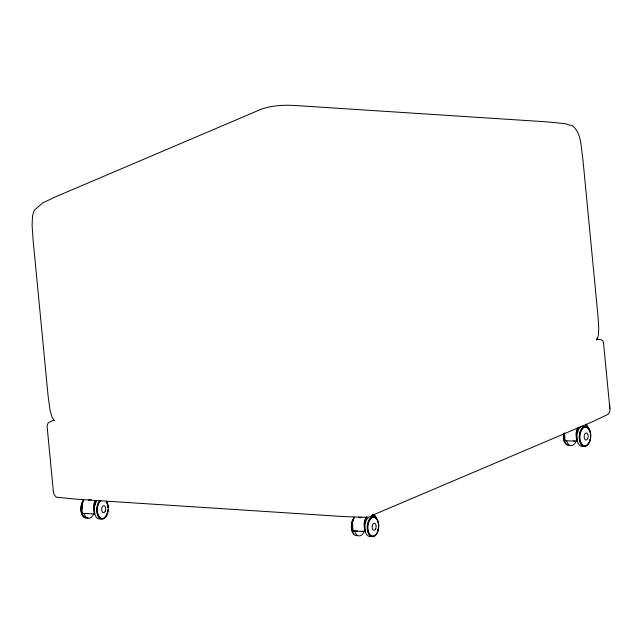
<?xml version="1.0" encoding="UTF-8"?>
<svg xmlns="http://www.w3.org/2000/svg" width="642" height="642" viewBox="0 0 642 642"><rect width="100%" height="100%" fill="white"/><g stroke="black" fill="none" stroke-linecap="round" stroke-linejoin="round"><path stroke-width="0.96" d="M82.393 508.44L82.513 505.784M564.438 432.933L565.08 440.717L577.254 441.223L576.588 433.823A11.058 6.268 -86.3 0 1 578.867 427.123M596.522 340.027L598.264 335.983L598.769 328.447L597.959 315.76L582.864 158.975C580.858 147.893 581.957 134.122 572.792 125.928L564.615 123.601L547.787 121.916L299.533 105.786C284.478 104.63 268.837 104.959 255.035 111.877L55.051 197.038L42.436 203.073L34.275 210.319L32.525 215.792L32.1 225.109L33.063 239.707L48.158 396.491L50.004 410.126L52.018 417.212L54.538 420.791M91.26 499.709L88.524 499.957M361.743 517.275L359.929 517.837L358.758 517.187M53.567 420.069L48.134 422.821L47.099 426.296L53.422 492.037L54.153 494.757L56.279 497.181L77.602 499.283L344.313 516.609L366.253 517.316M83.564 499.885A12.078 6.845 -86.3 0 0 81.951 505.647L82.136 511.834L82.593 513.431L83.179 513.183M82.593 513.431L94.759 513.937L94.093 506.538A11.058 6.268 -86.3 0 1 95.57 501.25M576.508 432.604L578.265 431.857M354.047 517.452A12.078 6.845 -86.3 0 0 352.434 523.222L353.076 531.006L357.385 530.998M353.076 531.006L365.242 531.504L364.576 524.105A11.058 6.268 -86.3 0 1 367.304 516.786M371.132 515.831L591.755 422.067L607.966 414.387L609.707 411.955L609.9 409.05L603.536 342.876L602.87 340.918L601.426 339.811L596.378 339.032M573.531 440.982L575.393 441.102M85.041 513.303L86.903 513.423M361.518 531.263L365.242 531.504M576.66 441.471L576.018 433.687A12.078 6.845 -86.3 0 1 577.631 427.925M364.656 531.761L364.014 523.976A12.078 6.845 -86.3 0 1 366.502 516.658M94.173 514.186L93.531 506.402A12.078 6.845 -86.3 0 1 95.144 500.632M577.158 430.292L577.367 432.218M365.154 520.574L365.354 522.5M94.663 503.007L94.872 504.925M609.563 403.778L609.868 408.617M583.016 446.158A10.063 5.706 -86.3 0 1 576.717 436.745A10.063 5.706 -86.3 0 1 583.361 426.256M590.15 439.834A10.063 5.706 -86.3 0 1 580.376 443.132A10.063 5.706 -86.3 0 1 584.019 426.657A10.063 5.706 -86.3 0 1 590.335 439M584.051 445.941A9.558 5.417 -86.3 0 1 580.296 432.05A9.558 5.417 -86.3 0 1 589.34 430.268M589.605 430.926A9.558 5.417 -86.3 0 1 590.014 432.371M589.886 439.666A9.558 5.417 -86.3 0 1 589.139 441.881M588.826 442.539A9.558 5.417 -86.3 0 1 585.472 445.821M567.215 444.697A9.558 5.417 -86.3 0 1 563.588 433.318M565.233 442.45A9.558 5.417 -86.3 0 1 563.997 433.35M576.957 430.926A10.063 5.706 -86.3 0 1 577.27 432.548M575.609 442.354A10.063 5.706 -86.3 0 1 566.637 440.974M569.021 445.452A10.063 5.706 -86.3 0 1 563.724 433.238M585.608 425.068A11.058 6.268 -86.3 0 1 588.032 428.551M585.865 424.129A12.078 6.845 -86.3 0 1 589.292 430.662M100.529 518.872A10.063 5.706 -86.3 0 1 94.591 513.263A10.063 5.706 -86.3 0 1 96.605 501.306M106.428 501.418A10.063 5.706 -86.3 0 1 108.137 507.365M108.089 509.989A10.063 5.706 -86.3 0 1 99.422 518.07A10.063 5.706 -86.3 0 1 99.085 501.466M106.853 502.983A9.558 5.417 -86.3 0 1 107.334 504.347M107.519 505.077A9.558 5.417 -86.3 0 1 107.848 507.453M107.808 509.941A9.558 5.417 -86.3 0 1 107.575 511.586M107.399 512.38A9.558 5.417 -86.3 0 1 106.933 513.889M106.652 514.587A9.558 5.417 -86.3 0 1 98.017 515.301A9.558 5.417 -86.3 0 1 100.505 500.511M106.291 501.338A9.558 5.417 -86.3 0 1 106.403 515.895A9.558 5.417 -86.3 0 1 98.17 514.667A9.558 5.417 -86.3 0 1 100.914 500.535M84.72 517.412A9.558 5.417 -86.3 0 1 80.884 509.756A9.558 5.417 -86.3 0 1 83.741 500.054M85.137 517.436A9.558 5.417 -86.3 0 1 82.746 515.165M81.919 513.255A9.558 5.417 -86.3 0 1 81.414 511M81.51 506.065A9.558 5.417 -86.3 0 1 81.863 504.476M82.096 503.721A9.558 5.417 -86.3 0 1 82.995 501.683M94.254 502.879A10.063 5.706 -86.3 0 1 94.783 505.254M93.78 513.68A10.063 5.706 -86.3 0 1 84.142 513.688M88.018 517.709A10.063 5.706 -86.3 0 1 81.446 512.765A10.063 5.706 -86.3 0 1 83.588 500.15M371.012 536.447A10.063 5.706 -86.3 0 1 364.776 525.71A10.063 5.706 -86.3 0 1 372.785 517.099M374.848 535.348A9.558 5.417 -86.3 0 1 367.545 525.918A9.558 5.417 -86.3 0 1 376.356 518.88M377.335 520.558A9.558 5.417 -86.3 0 1 378.01 522.652M378.194 528.334A9.558 5.417 -86.3 0 1 377.881 529.947M353.911 534.136A9.558 5.417 -86.3 0 1 354.224 517.621M351.896 528.567A9.558 5.417 -86.3 0 1 353.485 519.25M364.953 521.208A10.063 5.706 -86.3 0 1 365.266 522.829M364.263 531.247A10.063 5.706 -86.3 0 1 354.625 531.255M357.008 535.733A10.063 5.706 -86.3 0 1 351.615 528.719A10.063 5.706 -86.3 0 1 354.504 517.219M372.047 514.603A11.058 6.268 -86.3 0 1 375.706 518.094M373.861 514.411A12.078 6.845 -86.3 0 1 377.071 519.988M589.557 441.905A9.558 5.417 -86.3 0 0 586.21 426.946A9.558 5.417 -86.3 0 0 580.248 440.516A9.558 5.417 -86.3 0 0 589.557 441.905M587.727 438.526A3.531 1.998 -86.3 0 0 586.491 432.997A3.531 1.998 -86.3 0 0 584.284 438.013A3.531 1.998 -86.3 0 0 587.727 438.526M105.232 511.233A3.531 1.998 -86.3 0 0 103.996 505.711A3.531 1.998 -86.3 0 0 101.797 510.727A3.531 1.998 -86.3 0 0 105.232 511.233M377.36 532.451A10.063 5.706 -86.3 0 0 373.837 516.698A10.063 5.706 -86.3 0 0 367.561 530.99A10.063 5.706 -86.3 0 0 377.36 532.451M377.544 532.186A9.558 5.417 -86.3 0 0 374.206 517.235A9.558 5.417 -86.3 0 0 368.243 530.806A9.558 5.417 -86.3 0 0 377.544 532.186M375.714 528.807A3.531 1.998 -86.3 0 0 374.479 523.286A3.531 1.998 -86.3 0 0 372.28 528.294A3.531 1.998 -86.3 0 0 375.714 528.807"/></g></svg>
